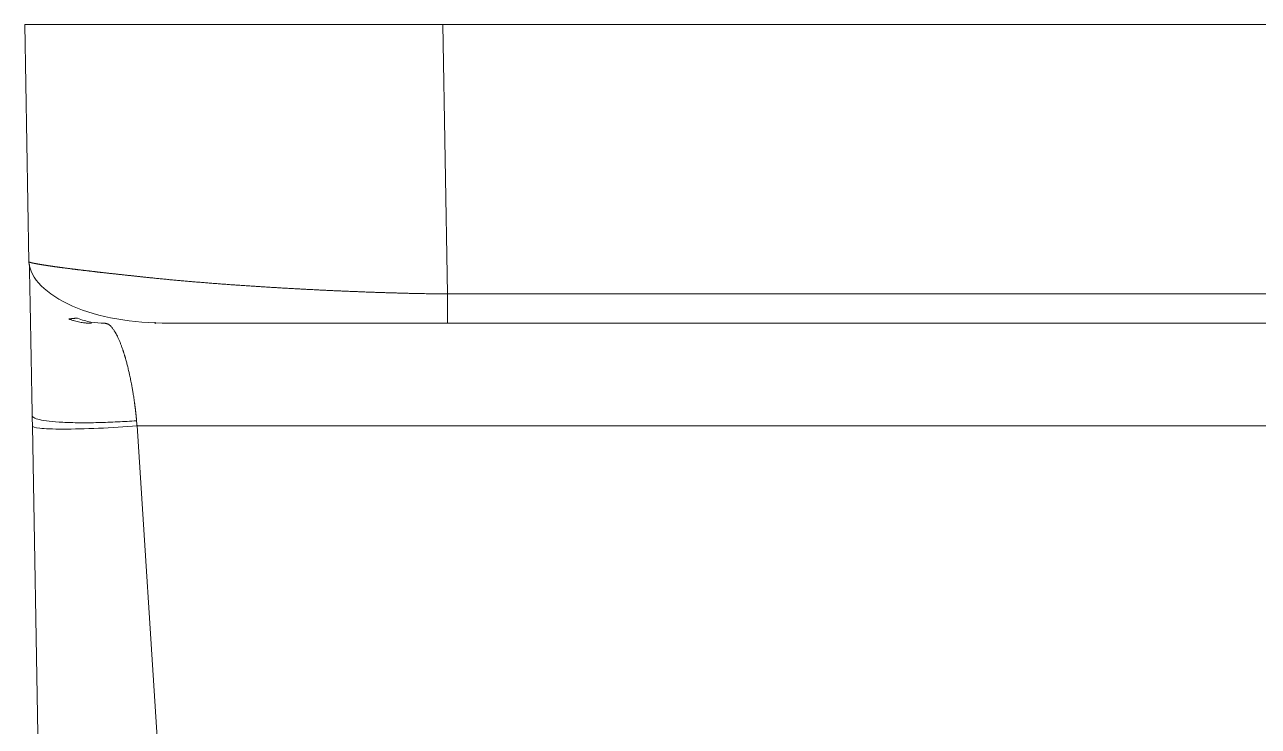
# Model space of a CAD drawing. Header units: millimetres. Extents: x 11618 to 13994, y -5897 to -2537.
# Drawn here: x 12074.03 to 12115.34, y -2795.16 to -2771.67 of the extents above; entities that cross this region are included whole.
import ezdxf

# ---------------------------------------------------------------- set-up
doc = ezdxf.new("R2010")
doc.units = ezdxf.units.MM

msp = doc.modelspace()

# ---------------------------------------------------------------- linework, layer by layer
at = {"linetype": 'Continuous', "lineweight": 18, "extrusion": (-1.22465e-16, -1, 0)}
for p, q in [((12088.03, -2771.666), (12074.032, -2771.666)), ((12074.169, -2779.603), (12074.032, -2771.666)), ((12305.325, -2771.666), (12088.03, -2771.666)), ((12078.402, -2781.628), (12078.404, -2781.688)), ((12078.673, -2781.667), (12078.673, -2781.65)), ((12322.892, -2781.666), (12088.186, -2781.666)), ((12074.29, -2785.105), (12076.31, -2900.958))]:
    msp.add_line(p, q, dxfattribs=at)
at = {"linetype": 'Continuous', "lineweight": 13, "extrusion": (-1.22465e-16, -1, 0)}
for p, q in [((12088.186, -2780.684), (12088.03, -2771.666)), ((12322.854, -2780.684), (12088.186, -2780.684)), ((12077.794, -2785.105), (12085.311, -2902.188)), ((12323.04, -2785.105), (12077.794, -2785.105))]:
    msp.add_line(p, q, dxfattribs=at)
at = {"linetype": 'Continuous', "lineweight": 18}
for points, degree, knots in [([(12074.169, -2779.603), (12074.2, -2779.893), (12074.468, -2780.422), (12075.55, -2781.127), (12077.042, -2781.565), (12078.235, -2781.663), (12078.877, -2781.667)], 3, [0, 0, 0, 0, 0.25676, 0.51098, 0.759841, 1, 1, 1, 1]), ([(12074.169, -2779.603), (12074.169, -2779.603), (12074.169, -2779.604), (12074.169, -2779.605), (12074.17, -2779.606), (12074.171, -2779.607), (12074.172, -2779.608), (12074.173, -2779.609), (12074.175, -2779.61), (12074.177, -2779.611), (12074.179, -2779.613), (12074.181, -2779.614), (12074.184, -2779.615), (12074.187, -2779.616), (12074.19, -2779.618), (12074.194, -2779.619), (12074.198, -2779.621), (12074.202, -2779.622), (12074.206, -2779.624), (12074.211, -2779.625), (12074.216, -2779.627), (12074.221, -2779.628), (12074.227, -2779.63), (12074.233, -2779.631), (12074.239, -2779.633), (12074.245, -2779.635), (12074.252, -2779.637), (12074.259, -2779.638), (12074.266, -2779.64), (12074.274, -2779.642), (12074.282, -2779.644), (12074.29, -2779.646), (12074.299, -2779.648), (12074.307, -2779.65), (12074.317, -2779.651), (12074.326, -2779.653), (12074.336, -2779.656), (12074.346, -2779.658), (12074.356, -2779.66), (12074.367, -2779.662), (12074.378, -2779.664), (12074.389, -2779.666), (12074.401, -2779.668), (12074.413, -2779.671), (12074.425, -2779.673), (12074.437, -2779.675), (12074.45, -2779.678), (12074.463, -2779.68), (12074.477, -2779.682), (12074.491, -2779.685), (12074.505, -2779.687), (12074.519, -2779.69), (12074.534, -2779.692), (12074.549, -2779.695), (12074.565, -2779.698), (12074.58, -2779.7), (12074.596, -2779.703), (12074.613, -2779.706), (12074.63, -2779.708), (12074.647, -2779.711), (12074.664, -2779.714), (12074.682, -2779.717), (12074.7, -2779.719), (12074.718, -2779.722), (12074.737, -2779.725), (12074.756, -2779.728), (12074.775, -2779.731), (12074.795, -2779.734), (12074.815, -2779.737), (12074.835, -2779.74), (12074.856, -2779.743), (12074.877, -2779.746), (12074.899, -2779.749), (12074.92, -2779.752), (12074.942, -2779.756), (12074.965, -2779.759), (12074.988, -2779.762), (12075.011, -2779.765), (12075.034, -2779.769), (12075.058, -2779.772), (12075.082, -2779.775), (12075.106, -2779.779), (12075.131, -2779.782), (12075.156, -2779.786), (12075.182, -2779.789), (12075.208, -2779.793), (12075.234, -2779.796), (12075.261, -2779.8), (12075.288, -2779.803), (12075.315, -2779.807), (12075.342, -2779.811), (12075.37, -2779.814), (12075.399, -2779.818), (12075.427, -2779.822), (12075.457, -2779.825), (12075.486, -2779.829), (12075.516, -2779.833), (12075.546, -2779.837), (12075.576, -2779.841), (12075.607, -2779.845), (12075.638, -2779.849), (12075.67, -2779.853), (12075.702, -2779.857), (12075.734, -2779.861), (12075.766, -2779.865), (12075.799, -2779.869), (12075.833, -2779.873), (12075.866, -2779.877), (12075.901, -2779.881), (12075.935, -2779.885), (12075.97, -2779.889), (12076.005, -2779.894), (12076.04, -2779.898), (12076.076, -2779.902), (12076.112, -2779.906), (12076.149, -2779.911), (12076.186, -2779.915), (12076.223, -2779.92), (12076.261, -2779.924), (12076.299, -2779.928), (12076.337, -2779.933), (12076.376, -2779.937), (12076.415, -2779.942), (12076.455, -2779.947), (12076.495, -2779.951), (12076.535, -2779.956), (12076.575, -2779.96), (12076.616, -2779.965), (12076.658, -2779.97), (12076.699, -2779.974), (12076.741, -2779.979), (12076.784, -2779.984), (12076.827, -2779.989), (12076.87, -2779.994), (12076.913, -2779.998), (12076.957, -2780.003), (12077.001, -2780.008), (12077.046, -2780.013), (12077.091, -2780.018), (12077.136, -2780.023), (12077.182, -2780.028), (12077.228, -2780.033), (12077.275, -2780.038), (12077.321, -2780.043), (12077.368, -2780.048), (12077.416, -2780.054), (12077.464, -2780.059), (12077.512, -2780.064), (12077.561, -2780.069), (12077.61, -2780.074), (12077.659, -2780.08), (12077.709, -2780.085), (12077.759, -2780.09), (12077.809, -2780.096), (12077.86, -2780.101), (12077.911, -2780.106), (12077.963, -2780.112), (12078.015, -2780.117), (12078.067, -2780.123), (12078.12, -2780.128), (12078.173, -2780.134), (12078.226, -2780.139), (12078.316, -2780.149), (12078.442, -2780.162), (12078.606, -2780.178), (12078.772, -2780.194), (12078.938, -2780.21), (12079.106, -2780.225), (12079.274, -2780.241), (12079.443, -2780.255), (12079.612, -2780.27), (12079.782, -2780.284), (12079.952, -2780.298), (12080.123, -2780.312), (12080.294, -2780.326), (12080.465, -2780.339), (12080.636, -2780.352), (12080.807, -2780.364), (12080.978, -2780.377), (12081.149, -2780.389), (12081.319, -2780.4), (12081.489, -2780.412), (12081.659, -2780.423), (12081.828, -2780.434), (12081.997, -2780.445), (12082.165, -2780.455), (12082.332, -2780.466), (12082.499, -2780.476), (12082.665, -2780.485), (12082.83, -2780.495), (12082.994, -2780.504), (12083.157, -2780.513), (12083.32, -2780.522), (12083.481, -2780.53), (12083.641, -2780.538), (12083.8, -2780.546), (12083.957, -2780.554), (12084.114, -2780.562), (12084.269, -2780.569), (12084.423, -2780.576), (12084.575, -2780.583), (12084.727, -2780.589), (12084.876, -2780.595), (12085.025, -2780.602), (12085.171, -2780.607), (12085.317, -2780.613), (12085.46, -2780.619), (12085.602, -2780.624), (12085.743, -2780.629), (12085.882, -2780.633), (12086.019, -2780.638), (12086.154, -2780.642), (12086.288, -2780.646), (12086.42, -2780.65), (12086.551, -2780.654), (12086.679, -2780.658), (12086.806, -2780.661), (12086.931, -2780.664), (12087.054, -2780.667), (12087.176, -2780.669), (12087.295, -2780.672), (12087.413, -2780.674), (12087.529, -2780.676), (12087.643, -2780.678), (12087.755, -2780.679), (12087.866, -2780.681), (12087.974, -2780.682), (12088.08, -2780.683), (12088.151, -2780.684), (12088.186, -2780.684)], 3, [0, 0, 0, 0, 0.002768, 0.005541, 0.008317, 0.011098, 0.013883, 0.016673, 0.019466, 0.022264, 0.025066, 0.027873, 0.030683, 0.033498, 0.036317, 0.03914, 0.041968, 0.044799, 0.047635, 0.050476, 0.05332, 0.056169, 0.059022, 0.061879, 0.064741, 0.067606, 0.070476, 0.073351, 0.076229, 0.079112, 0.081999, 0.08489, 0.087786, 0.090686, 0.09359, 0.096498, 0.09941, 0.102327, 0.105248, 0.108174, 0.111103, 0.114037, 0.116975, 0.119918, 0.122864, 0.125815, 0.128771, 0.13173, 0.134694, 0.137662, 0.140634, 0.143611, 0.146591, 0.149577, 0.152566, 0.15556, 0.158557, 0.16156, 0.164566, 0.167577, 0.170592, 0.173611, 0.176635, 0.179663, 0.182695, 0.185731, 0.188772, 0.191817, 0.194866, 0.19792, 0.200978, 0.20404, 0.207106, 0.210177, 0.213252, 0.216331, 0.219415, 0.222503, 0.225595, 0.228691, 0.231792, 0.234897, 0.238006, 0.24112, 0.244238, 0.24736, 0.250487, 0.253617, 0.256753, 0.259892, 0.263036, 0.266184, 0.269336, 0.272493, 0.275653, 0.278819, 0.281988, 0.285162, 0.28834, 0.291523, 0.294709, 0.2979, 0.301096, 0.304295, 0.307499, 0.310707, 0.31392, 0.317137, 0.320358, 0.323584, 0.326813, 0.330048, 0.333286, 0.336529, 0.339776, 0.343027, 0.346283, 0.349543, 0.352807, 0.356076, 0.359349, 0.362626, 0.365908, 0.369193, 0.372484, 0.375778, 0.379077, 0.38238, 0.385688, 0.389, 0.392316, 0.395636, 0.398961, 0.40229, 0.405624, 0.408961, 0.412303, 0.41565, 0.419001, 0.422356, 0.425715, 0.429079, 0.432447, 0.435819, 0.439196, 0.442577, 0.445962, 0.449352, 0.452746, 0.456145, 0.459547, 0.462954, 0.466366, 0.469781, 0.473202, 0.476626, 0.480055, 0.483488, 0.486925, 0.490367, 0.493813, 0.497263, 0.500718, 0.511108, 0.52141, 0.531626, 0.541754, 0.551796, 0.561751, 0.571619, 0.581399, 0.591093, 0.6007, 0.61022, 0.619653, 0.628999, 0.638259, 0.647431, 0.656516, 0.665515, 0.674426, 0.68325, 0.691988, 0.700639, 0.709202, 0.717679, 0.726069, 0.734372, 0.742588, 0.750717, 0.75876, 0.766715, 0.774583, 0.782365, 0.790059, 0.797667, 0.805188, 0.812622, 0.819969, 0.827229, 0.834402, 0.841489, 0.848488, 0.855401, 0.862227, 0.868966, 0.875618, 0.882183, 0.888661, 0.895053, 0.901358, 0.907576, 0.913707, 0.919751, 0.925708, 0.931579, 0.937363, 0.943059, 0.94867, 0.954193, 0.95963, 0.96498, 0.970243, 0.975419, 0.980509, 0.985512, 0.990428, 0.995257, 1, 1, 1, 1]), ([(12074.187, -2779.678), (12074.187, -2779.678), (12074.188, -2779.693), (12074.188, -2779.711), (12074.189, -2779.733)], 3, [0, 0, 0, 0, 0.000116, 1, 1, 1, 1]), ([(12074.284, -2784.753), (12074.275, -2784.248), (12074.264, -2783.653), (12074.253, -2783.031), (12074.242, -2782.453), (12074.232, -2781.868), (12074.222, -2781.358), (12074.212, -2780.85), (12074.196, -2780.05), (12074.189, -2779.739), (12074.188, -2779.729)], 2, [0, 0, 0, 0.198447, 0.198447, 0.396894, 0.396894, 0.595342, 0.595342, 0.793789, 0.992236, 1, 1, 1]), ([(12088.186, -2780.684), (12088.186, -2780.749), (12088.186, -2780.813), (12088.186, -2780.94), (12088.186, -2781.002), (12088.186, -2781.121), (12088.186, -2781.178), (12088.186, -2781.285), (12088.186, -2781.334), (12088.186, -2781.425), (12088.186, -2781.466), (12088.186, -2781.537), (12088.186, -2781.568), (12088.186, -2781.617), (12088.186, -2781.635), (12088.186, -2781.66), (12088.186, -2781.666), (12088.186, -2781.666)], 3, [0, 0, 0, 0, 0.125, 0.125, 0.25, 0.25, 0.375, 0.375, 0.5, 0.5, 0.625, 0.625, 0.75, 0.75, 0.875, 0.875, 1, 1, 1, 1]), ([(12076.7, -2781.666), (12076.555, -2781.666), (12076.257, -2781.641), (12075.95, -2781.556), (12075.802, -2781.498)], 3, [0, 0, 0, 0, 0.509189, 1, 1, 1, 1]), ([(12076.272, -2781.666), (12076.266, -2781.666), (12076.251, -2781.666), (12076.224, -2781.666), (12076.188, -2781.665), (12076.144, -2781.663), (12076.091, -2781.659), (12076.029, -2781.653), (12075.958, -2781.643), (12075.878, -2781.63), (12075.789, -2781.611), (12075.691, -2781.585), (12075.596, -2781.555), (12075.534, -2781.533), (12075.507, -2781.522)], 3, [0, 0, 0, 0, 0.023625, 0.058005, 0.103302, 0.15972, 0.227507, 0.306946, 0.398355, 0.502088, 0.618516, 0.747962, 0.890728, 1, 1, 1, 1]), ([(12088.186, -2781.666), (12088.017, -2781.666), (12087.572, -2781.666), (12087.288, -2781.666), (12086.963, -2781.666), (12086.36, -2781.666), (12085.758, -2781.666), (12084.539, -2781.666), (12083.429, -2781.666), (12082.273, -2781.666), (12081.278, -2781.666), (12080.24, -2781.666), (12079.416, -2781.666), (12079.131, -2781.666), (12078.871, -2781.666)], 2, [0, 0, 0, 0.057551, 0.057551, 0.115101, 0.115101, 0.230203, 0.230203, 0.460405, 0.460405, 0.690608, 0.690608, 0.92081, 0.92081, 1, 1, 1]), ([(12077.778, -2784.929), (12077.573, -2784.944), (12077.147, -2784.97), (12076.49, -2784.995), (12075.856, -2785), (12075.29, -2784.985), (12074.832, -2784.949), (12074.506, -2784.895), (12074.321, -2784.828), (12074.284, -2784.778), (12074.284, -2784.753)], 3, [0, 0, 0, 0, 0.124945, 0.250048, 0.375152, 0.500255, 0.625358, 0.750462, 0.875565, 1, 1, 1, 1])]:
    msp.add_open_spline(points, degree=degree, knots=knots, dxfattribs=at)
for points, degree in [([(12075.505, -2781.522), (12075.632, -2781.509), (12075.788, -2781.492)], 2), ([(12074.29, -2785.105), (12074.288, -2784.987), (12074.286, -2784.869), (12074.284, -2784.753)], 3)]:
    msp.add_open_spline(points, degree=degree, dxfattribs=at)
at = {"linetype": 'Continuous', "lineweight": 13}
for points, knots in [([(12077.778, -2784.929), (12077.778, -2784.92), (12077.776, -2784.9), (12077.774, -2784.872), (12077.771, -2784.844), (12077.768, -2784.816), (12077.766, -2784.789), (12077.763, -2784.762), (12077.76, -2784.736), (12077.758, -2784.709), (12077.755, -2784.683), (12077.752, -2784.657), (12077.749, -2784.632), (12077.746, -2784.606), (12077.743, -2784.58), (12077.74, -2784.555), (12077.737, -2784.529), (12077.734, -2784.504), (12077.73, -2784.478), (12077.727, -2784.453), (12077.724, -2784.427), (12077.72, -2784.402), (12077.717, -2784.377), (12077.706, -2784.299), (12077.689, -2784.176), (12077.663, -2784.016), (12077.639, -2783.875), (12077.611, -2783.721), (12077.58, -2783.562), (12077.548, -2783.408), (12077.523, -2783.293), (12077.505, -2783.216), (12077.49, -2783.154), (12077.475, -2783.094), (12077.458, -2783.025), (12077.44, -2782.958), (12077.424, -2782.903), (12077.412, -2782.86), (12077.402, -2782.826), (12077.392, -2782.792), (12077.382, -2782.757), (12077.371, -2782.721), (12077.359, -2782.684), (12077.351, -2782.655), (12077.343, -2782.632), (12077.336, -2782.61), (12077.326, -2782.58), (12077.309, -2782.529), (12077.29, -2782.474), (12077.264, -2782.403), (12077.234, -2782.324), (12077.195, -2782.231), (12077.155, -2782.143), (12077.125, -2782.08), (12077.103, -2782.037), (12077.089, -2782.012), (12077.075, -2781.988), (12077.061, -2781.964), (12077.049, -2781.945), (12077.037, -2781.926), (12077.022, -2781.901), (12077, -2781.868), (12076.977, -2781.837), (12076.954, -2781.807), (12076.93, -2781.778), (12076.903, -2781.751), (12076.875, -2781.727), (12076.848, -2781.708), (12076.822, -2781.693), (12076.797, -2781.683), (12076.774, -2781.676), (12076.753, -2781.671), (12076.734, -2781.668), (12076.716, -2781.667), (12076.705, -2781.667), (12076.7, -2781.666)], [0, 0, 0, 0, 0.005419, 0.010754, 0.016009, 0.021188, 0.026301, 0.031354, 0.036355, 0.041312, 0.046233, 0.051126, 0.055998, 0.060857, 0.06571, 0.070566, 0.075426, 0.080291, 0.085159, 0.090029, 0.094901, 0.099774, 0.104647, 0.109519, 0.144613, 0.176286, 0.204609, 0.229669, 0.27089, 0.30433, 0.329875, 0.347327, 0.356516, 0.372882, 0.38924, 0.405533, 0.421689, 0.429935, 0.438462, 0.447269, 0.456384, 0.465848, 0.47571, 0.48603, 0.489397, 0.495322, 0.503854, 0.515037, 0.538931, 0.551828, 0.580534, 0.613997, 0.645636, 0.677323, 0.688272, 0.699221, 0.710167, 0.721117, 0.732082, 0.737396, 0.750118, 0.770375, 0.790942, 0.806637, 0.829092, 0.851439, 0.873541, 0.896291, 0.916692, 0.934754, 0.95093, 0.965416, 0.978337, 0.989827, 1, 1, 1, 1]), ([(12077.794, -2785.105), (12077.382, -2785.135), (12076.49, -2785.189), (12075.241, -2785.22), (12074.438, -2785.188), (12074.29, -2785.135), (12074.29, -2785.105)], [0, 0, 0, 0, 0.249999, 0.500001, 0.750003, 1, 1, 1, 1]), ([(12077.794, -2785.105), (12077.793, -2785.098), (12077.792, -2785.078), (12077.788, -2785.041), (12077.784, -2784.99), (12077.78, -2784.951), (12077.778, -2784.929)], [0, 0, 0, 0, 0.134053, 0.336554, 0.626787, 1, 1, 1, 1])]:
    msp.add_open_spline(points, degree=3, knots=knots, dxfattribs=at)

doc.saveas('drawing.dxf')
